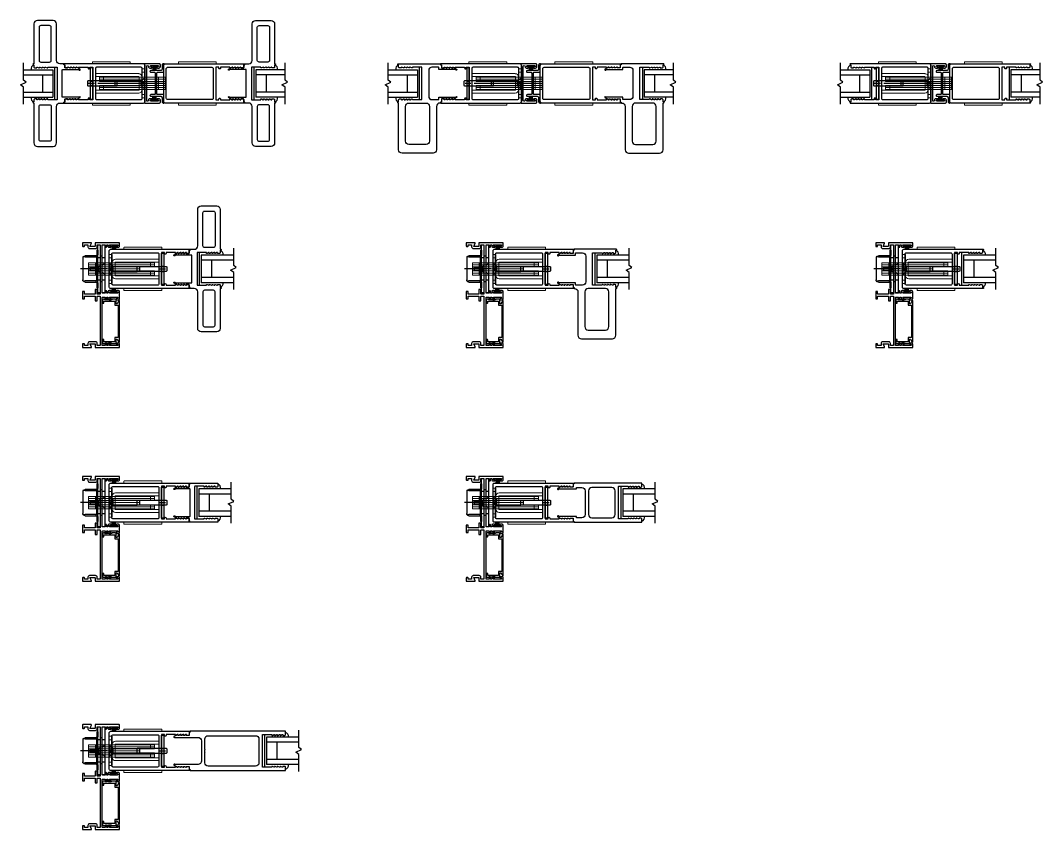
# Model space of a CAD drawing. Extents: x 1.3 to 79, y -4.8 to 30.3.
# Drawn here: x 1.25 to 38.43, y -4.82 to 24.61 of the extents above; entities that cross this region are included whole.
import ezdxf

# ---------------------------------------------------------------- set-up
doc = ezdxf.new("R2010")
doc.units = 0
doc.header["$MEASUREMENT"] = 0
doc.layers.get('0').update_dxf_attribs({"linetype": 'CONTINUOUS'})
for name, color, linetype in [('ADAPTER', 1, 'CONTINUOUS'), ('FRAME', 1, 'CONTINUOUS'), ('GLASS-VINYL', 7, 'CONTINUOUS'), ('STRIKE-PLATE', 7, 'CONTINUOUS')]:
    doc.layers.add(name, color=color, linetype=linetype)

# ---------------------------------------------------------------- blocks, each defined once
blk = doc.blocks.new('3716 WINGED HP ADAPTER')
at = {"layer": 'ADAPTER'}
blk.add_lwpolyline([(2.14, 0.713), (2.14, 2.166, 0.414214), (2.015, 2.291), (1.446, 2.291, 0.414214), (1.321, 2.166), (1.321, 0.838, -0.414214), (1.196, 0.713), (1.051, 0.713), (1.051, 0.681), (1.015, 0.681), (1.015, 0.575, -0.414214), (1.005, 0.565), (0.905, 0.565), (0.905, 0.59), (0.89, 0.59), (0.835, 0.565), (0.805, 0.565), (0.805, 0.59), (0.79, 0.59), (0.735, 0.565), (0.705, 0.565), (0.705, 0.59), (0.69, 0.59), (0.635, 0.565), (0.605, 0.565), (0.605, 0.59), (0.59, 0.59), (0.463, 0.517, 1), (0.483, 0.482), (0.517, 0.502, -0.131652), (0.522, 0.503), (1.099, 0.503, -0.414214), (1.109, 0.493), (1.109, -0.493, -0.414214), (1.099, -0.503), (0.522, -0.503, -0.131652), (0.517, -0.502), (0.483, -0.482, 1), (0.463, -0.517), (0.59, -0.59), (0.605, -0.59), (0.605, -0.565), (0.635, -0.565), (0.69, -0.59), (0.705, -0.59), (0.705, -0.565), (0.735, -0.565), (0.79, -0.59), (0.805, -0.59), (0.805, -0.565), (0.835, -0.565), (0.89, -0.59), (0.905, -0.59), (0.905, -0.565), (1.005, -0.565, -0.414214), (1.015, -0.575), (1.015, -0.681), (1.051, -0.681), (1.051, -0.713), (1.196, -0.713, -0.414214), (1.321, -0.838), (1.321, -2.166, 0.414214), (1.446, -2.291), (2.015, -2.291, 0.414214), (2.14, -2.166), (2.14, -0.713), (2.16, -0.713, 0.999996), (2.16, -0.681), (2.14, -0.681), (2.14, -0.596, 0.414214), (2.109, -0.565), (2.04, -0.565), (2.04, -0.595), (2.02, -0.595), (1.96, -0.565), (1.94, -0.565), (1.94, -0.595), (1.92, -0.595), (1.86, -0.565), (1.84, -0.565), (1.84, -0.595), (1.82, -0.595), (1.76, -0.565), (1.74, -0.565), (1.74, -0.595), (1.72, -0.595), (1.66, -0.565), (1.64, -0.565), (1.64, -0.595), (1.307, -0.595, -0.414214), (1.297, -0.585), (1.297, 0.585, -0.414214), (1.307, 0.595), (1.64, 0.595), (1.64, 0.565), (1.66, 0.565), (1.72, 0.595), (1.74, 0.595), (1.74, 0.565), (1.76, 0.565), (1.82, 0.595), (1.84, 0.595), (1.84, 0.565), (1.86, 0.565), (1.92, 0.595), (1.94, 0.595), (1.94, 0.565), (1.96, 0.565), (2.02, 0.595), (2.04, 0.595), (2.04, 0.565), (2.109, 0.565, 0.414214), (2.14, 0.596), (2.14, 0.681), (2.16, 0.681, 0.999996), (2.16, 0.713)], format="xyb", dxfattribs=at)
for points in [[(1.508, 0.838), (1.508, 2.041, -0.414214), (1.571, 2.104), (1.89, 2.104, -0.414214), (1.952, 2.041), (1.952, 0.838, -0.414214), (1.89, 0.776), (1.571, 0.776, -0.414214)], [(1.508, -0.838), (1.508, -2.041, 0.414214), (1.571, -2.104), (1.89, -2.104, 0.414214), (1.952, -2.041), (1.952, -0.838, 0.414214), (1.89, -0.776), (1.571, -0.776, 0.414214)]]:
    blk.add_lwpolyline(points, format="xyb", close=True, dxfattribs=at)
blk = doc.blocks.new('Archetype-Narrow-Latch_Meeting-Stiles')
at = {"color": 7, "linetype": 'Continuous', "lineweight": 15}
for p, q in [((-2.251, 0.778), (-2.251, 0.723)), ((-2.241, 0.788), (-2.126, 0.788)), ((-2.126, 0.788), (-1.001, 0.788)), ((-1.001, 0.788), (-0.886, 0.788)), ((-0.876, 0.778), (-0.876, 0.723)), ((0.876, 0.778), (0.876, 0.723)), ((1.001, 0.788), (0.886, 0.788)), ((2.126, 0.788), (1.001, 0.788)), ((2.241, 0.788), (2.126, 0.788)), ((2.251, 0.778), (2.251, 0.723)), ((-0.344, 0.53), (-0.449, 0.53)), ((-0.449, 0.53), (-0.449, 0.405)), ((-0.449, 0.405), (-0.344, 0.405)), ((-0.449, -0.405), (-0.449, 0.405)), ((-0.344, 0.405), (-0.344, 0.53)), ((-0.344, -0.405), (-0.344, 0.405)), ((-2.144, 0.25), (-2.144, 0.355)), ((-2.144, 0.355), (-0.567, 0.355)), ((-0.567, 0.25), (-2.144, 0.25)), ((-2.13, 0.25), (-1.73, 0.25)), ((-1.992, 0.225), (-1.992, 0.075)), ((0.408, 0.225), (-1.992, 0.225)), ((-1.992, 0.15), (0.408, 0.15)), ((-1.992, 0.075), (0.408, 0.075)), ((-1.842, 0.225), (-1.842, 0.075)), ((-0.554, -0.237), (-0.554, 0.236)), ((0.159, -0.225), (0.159, 0.225)), ((0.408, 0.225), (0.408, -0.225)), ((-2.144, -0.25), (-0.567, -0.25)), ((-2.144, -0.25), (-2.144, -0.355)), ((-0.567, -0.355), (-2.144, -0.355)), ((-2.13, -0.25), (-1.73, -0.25)), ((-1.992, -0.075), (-1.992, -0.225)), ((0.408, -0.075), (-1.992, -0.075)), ((0.408, -0.15), (-1.992, -0.15)), ((-1.992, -0.225), (0.408, -0.225)), ((-1.842, -0.075), (-1.842, -0.225)), ((-1.44, 0), (0.408, 0)), ((-2.251, -0.778), (-2.251, -0.723)), ((-0.876, -0.778), (-0.876, -0.723)), ((-0.344, -0.405), (-0.449, -0.405)), ((-0.449, -0.405), (-0.449, -0.53)), ((-0.449, -0.53), (-0.344, -0.53)), ((-0.344, -0.53), (-0.344, -0.405)), ((0.876, -0.778), (0.876, -0.723)), ((2.251, -0.778), (2.251, -0.723)), ((-2.241, -0.788), (-2.126, -0.788)), ((-2.126, -0.788), (-1.001, -0.788)), ((-1.001, -0.788), (-0.886, -0.788)), ((1.001, -0.788), (0.886, -0.788)), ((2.126, -0.788), (1.001, -0.788)), ((2.241, -0.788), (2.126, -0.788))]:
    blk.add_line(p, q, dxfattribs=at)
at = {"color": 7}
for p, q in [((-0.058, 0.624), (-0.058, 0.468)), ((-0.028, 0.624), (-0.028, 0.468)), ((0.002, 0.624), (0.002, 0.468)), ((0.032, 0.624), (0.032, 0.468)), ((0.062, 0.624), (0.062, 0.468)), ((-0.054, -0.624), (-0.054, -0.468)), ((-0.024, -0.624), (-0.024, -0.468)), ((0.006, -0.624), (0.006, -0.468)), ((0.036, -0.624), (0.036, -0.468)), ((0.066, -0.624), (0.066, -0.468))]:
    blk.add_line(p, q, dxfattribs=at)
at = {"ltscale": 0.3}
blk.add_line((-2.178, 0), (-2.388, 0), dxfattribs=at)
at = {"ltscale": 0.5}
for p, q in [((-2.238, 0.095), (-2.328, 0.095)), ((-2.313, 0.08), (-2.328, 0.095)), ((-2.313, 0.08), (-2.253, 0.08)), ((-2.253, 0.08), (-2.238, 0.095)), ((-0.436, 0.125), (-0.344, 0.205)), ((-2.328, -0.095), (-2.313, -0.08)), ((-2.238, -0.095), (-2.328, -0.095)), ((-2.253, -0.08), (-2.313, -0.08)), ((-2.238, -0.095), (-2.253, -0.08)), ((-0.344, -0.206), (-0.436, -0.125))]:
    blk.add_line(p, q, dxfattribs=at)
for p, q in [((-1.44, 0.075), (-1.44, -0.075)), ((-0.483, 0.089), (-1.352, 0.089)), ((-0.483, 0.089), (-0.361, 0.192)), ((-0.483, -0.089), (-0.483, 0.089)), ((-0.414, -0.03), (-0.414, 0.03)), ((-0.361, 0.03), (-0.414, 0.03)), ((-0.361, 0.192), (-0.361, 0.03)), ((0.344, 0), (-0.344, 0)), ((-0.089, 0), (-2.055, 0)), ((-0.483, -0.089), (-1.352, -0.089)), ((-0.483, -0.089), (-0.361, -0.193)), ((-0.361, -0.03), (-0.414, -0.03)), ((-0.361, -0.193), (-0.361, -0.03))]:
    blk.add_line(p, q)
at = {"color": 5}
for points in [[(-2.953, -0.565), (-2.973, -0.565), (-3.033, -0.595), (-3.053, -0.595), (-3.053, -0.565), (-3.073, -0.565), (-3.133, -0.595), (-3.153, -0.595), (-3.153, -0.565), (-3.222, -0.565, 0.414214), (-3.253, -0.596), (-3.253, -0.681), (-3.273, -0.681, 0.999996), (-3.273, -0.713), (-3.253, -0.713), (-0.39, -0.713, 0.414214), (-0.344, -0.667), (-0.344, 0.667, 0.414214), (-0.39, 0.713), (-3.253, 0.713), (-3.273, 0.713, 0.999996), (-3.273, 0.681), (-3.253, 0.681), (-3.253, 0.596, 0.414214), (-3.222, 0.565), (-3.153, 0.565), (-3.153, 0.595), (-3.133, 0.595), (-3.073, 0.565), (-3.053, 0.565), (-3.053, 0.595), (-3.033, 0.595), (-2.973, 0.565), (-2.953, 0.565), (-2.953, 0.595), (-2.933, 0.595), (-2.873, 0.565), (-2.853, 0.565), (-2.853, 0.595), (-2.833, 0.595), (-2.773, 0.565), (-2.753, 0.565), (-2.753, 0.595), (-2.41, 0.595), (-2.41, 0.563, 1.000005), (-2.348, 0.563), (-2.348, 0.595), (-2.238, 0.595), (-2.238, -0.595), (-2.348, -0.595), (-2.348, -0.563, 0.999996), (-2.41, -0.563), (-2.41, -0.595), (-2.753, -0.595), (-2.753, -0.565), (-2.773, -0.565), (-2.833, -0.595), (-2.853, -0.595), (-2.853, -0.565), (-2.873, -0.565), (-2.933, -0.595), (-2.953, -0.595)], [(-0.484, -0.588, 0.414214), (-0.438, -0.542), (-0.438, 0.542, 0.414214), (-0.484, 0.588), (-2.098, 0.588, 0.414214), (-2.144, 0.542), (-2.144, -0.542, 0.414214), (-2.098, -0.588)], [(-0.125, -0.468), (0.236, -0.468, -0.414214), (0.282, -0.514), (0.282, -0.667, 0.414214), (0.328, -0.713), (0.349, -0.713, 0.650938), (0.36, -0.688, -0.186452), (0.344, -0.646), (0.344, -0.437, 0.414214), (0.313, -0.406), (0.125, -0.406, -0.414214), (0.094, -0.375), (0.094, 0.375, -0.414214), (0.125, 0.406), (0.313, 0.406, 0.414214), (0.344, 0.437), (0.344, 0.646, -0.186452), (0.36, 0.688, 0.650938), (0.349, 0.713), (0.328, 0.713, 0.414214), (0.282, 0.667), (0.282, 0.514, -0.414214), (0.236, 0.468), (-0.125, 0.468, 1.000007), (-0.125, 0.406), (0.001, 0.406, -0.414214), (0.032, 0.375), (0.032, -0.375, -0.414214), (0.001, -0.406), (-0.125, -0.406, 1.000007)], [(2.953, -0.565), (2.973, -0.565), (3.033, -0.595), (3.053, -0.595), (3.053, -0.565), (3.073, -0.565), (3.133, -0.595), (3.153, -0.595), (3.153, -0.565), (3.222, -0.565, -0.414214), (3.253, -0.596), (3.253, -0.681), (3.273, -0.681, -0.999996), (3.273, -0.713), (3.253, -0.713), (0.39, -0.713, -0.414214), (0.344, -0.667), (0.344, 0.667, -0.414214), (0.39, 0.713), (3.253, 0.713), (3.273, 0.713, -0.999996), (3.273, 0.681), (3.253, 0.681), (3.253, 0.596, -0.414214), (3.222, 0.565), (3.153, 0.565), (3.153, 0.595), (3.133, 0.595), (3.073, 0.565), (3.053, 0.565), (3.053, 0.595), (3.033, 0.595), (2.973, 0.565), (2.953, 0.565), (2.953, 0.595), (2.933, 0.595), (2.873, 0.565), (2.853, 0.565), (2.853, 0.595), (2.833, 0.595), (2.773, 0.565), (2.753, 0.565), (2.753, 0.595), (2.41, 0.595), (2.41, 0.563, -1.000005), (2.348, 0.563), (2.348, 0.595), (2.238, 0.595), (2.238, -0.595), (2.348, -0.595), (2.348, -0.563, -0.999996), (2.41, -0.563), (2.41, -0.595), (2.753, -0.595), (2.753, -0.565), (2.773, -0.565), (2.833, -0.595), (2.853, -0.595), (2.853, -0.565), (2.873, -0.565), (2.933, -0.595), (2.953, -0.595)], [(0.484, -0.588, -0.414214), (0.438, -0.542), (0.438, 0.542, -0.414214), (0.484, 0.588), (2.098, 0.588, -0.414214), (2.144, 0.542), (2.144, -0.542, -0.414214), (2.098, -0.588)]]:
    blk.add_lwpolyline(points, format="xyb", close=True, dxfattribs=at)
for points in [[(-2.238, 0.568), (-2.328, 0.568), (-2.328, -0.568), (-2.238, -0.568)], [(-2.415, -0.093), (-1.352, -0.093), (-1.352, 0.093), (-2.415, 0.093), (-2.432, 0.075), (-2.432, -0.075)]]:
    blk.add_lwpolyline(points, close=True)
blk.add_lwpolyline([(-0.125, 0.651), (0.135, 0.651, -1), (0.135, 0.601), (0.115, 0.601, 1.000009), (0.115, 0.561), (0.174, 0.561, 0.414214), (0.22, 0.607), (0.22, 0.682, 0.414214), (0.189, 0.713), (-0.349, 0.713, 0.650938), (-0.36, 0.688, -0.186452), (-0.344, 0.646), (-0.344, 0), (-0.344, -0.646, -0.186452), (-0.36, -0.688, 0.650938), (-0.349, -0.713), (0.189, -0.713, 0.414214), (0.22, -0.682), (0.22, -0.607, 0.414214), (0.174, -0.561), (0.115, -0.561, 1.000009), (0.115, -0.601), (0.135, -0.601, -1), (0.135, -0.651), (-0.125, -0.651, -1), (-0.125, -0.601), (-0.105, -0.601, 1.000009), (-0.105, -0.561), (-0.164, -0.561, 0.414214), (-0.21, -0.607), (-0.21, -0.618, -1), (-0.276, -0.618), (-0.276, 0.618, -1), (-0.21, 0.618), (-0.21, 0.607, 0.414214), (-0.164, 0.561), (-0.105, 0.561, 1.000009), (-0.105, 0.601), (-0.125, 0.601, -1), (-0.125, 0.651)], format="xyb", dxfattribs=at)
at = {"color": 7, "linetype": 'Continuous', "lineweight": 15}
for centre, radius, start, end in [((-2.241, 0.778), 0.01, 90, 180), ((-0.886, 0.778), 0.01, 0, 90), ((0.886, 0.778), 0.01, 90, 180), ((2.241, 0.778), 0.01, 0, 90), ((-2.241, 0.723), 0.01, 180, 270), ((-0.886, 0.723), 0.01, 270, 0), ((0.886, 0.723), 0.01, 180, 270), ((2.241, 0.723), 0.01, 270, 0), ((-0.567, 0.236), 0.118, 360, 90), ((-0.567, 0.236), 0.0135, 360, 90), ((-0.567, -0.237), 0.119, 270, 360), ((-0.567, -0.237), 0.0135, 270, 360), ((-2.241, -0.723), 0.01, 90, 180), ((-0.886, -0.723), 0.01, 360, 90), ((0.886, -0.723), 0.01, 90, 180), ((2.241, -0.723), 0.01, 0, 90), ((-2.241, -0.778), 0.01, 180, 270), ((-0.886, -0.778), 0.01, 270, 360), ((0.886, -0.778), 0.01, 180, 270), ((2.241, -0.778), 0.01, 270, 0)]:
    blk.add_arc(centre, radius, start, end, dxfattribs=at)
blk = doc.blocks.new('3715 WLA')
at = {"layer": 'FRAME'}
for points in [[(2.408, 0.681, 0.414214), (2.398, 0.671), (2.398, 0.596, -0.414214), (2.367, 0.565), (2.308, 0.565, -0.414214), (2.298, 0.575), (2.298, 0.595), (2.278, 0.595), (2.218, 0.565), (2.198, 0.565), (2.198, 0.595), (2.178, 0.595), (2.118, 0.565), (2.098, 0.565), (2.098, 0.595), (2.078, 0.595), (2.018, 0.565), (1.998, 0.565), (1.998, 0.595), (1.978, 0.595), (1.918, 0.565), (1.908, 0.565, -0.414214), (1.898, 0.575), (1.898, 0.578, 0.414214), (1.888, 0.588), (1.555, 0.588), (1.555, -0.588), (1.888, -0.588, 0.414214), (1.898, -0.578), (1.898, -0.575, -0.414214), (1.908, -0.565), (1.918, -0.565), (1.978, -0.595), (1.998, -0.595), (1.998, -0.565), (2.018, -0.565), (2.078, -0.595), (2.098, -0.595), (2.098, -0.565), (2.118, -0.565), (2.178, -0.595), (2.198, -0.595), (2.198, -0.565), (2.218, -0.565), (2.278, -0.595), (2.298, -0.595), (2.298, -0.575, -0.414214), (2.308, -0.565), (2.367, -0.565, -0.414214), (2.398, -0.596), (2.398, -0.671, 0.414214), (2.408, -0.681), (2.418, -0.681, -0.414214), (2.434, -0.697), (2.434, -0.697, -0.414214), (2.418, -0.713), (0.879, -0.713), (0.879, -0.681), (0.843, -0.681), (0.843, -0.565), (0.733, -0.565), (0.733, -0.59), (0.718, -0.59), (0.663, -0.565), (0.633, -0.565), (0.633, -0.59), (0.618, -0.59), (0.563, -0.565), (0.533, -0.565), (0.533, -0.59), (0.518, -0.59), (0.463, -0.565), (0.433, -0.565), (0.433, -0.59), (0.418, -0.59), (0.291, -0.517, -1), (0.311, -0.482), (0.345, -0.502, 0.131652), (0.35, -0.503), (0.927, -0.503, -0.414214), (0.937, -0.513), (0.937, -0.578, 0.414214), (0.947, -0.588), (1.185, -0.588, 0.414214), (1.305, -0.468), (1.305, 0.468, 0.414214), (1.185, 0.588), (0.947, 0.588, 0.414214), (0.937, 0.578), (0.937, 0.513, -0.414214), (0.927, 0.503), (0.35, 0.503, 0.131652), (0.345, 0.502), (0.311, 0.482, -1), (0.291, 0.517), (0.418, 0.59), (0.433, 0.59), (0.433, 0.565), (0.463, 0.565), (0.518, 0.59), (0.533, 0.59), (0.533, 0.565), (0.563, 0.565), (0.618, 0.59), (0.633, 0.59), (0.633, 0.565), (0.663, 0.565), (0.718, 0.59), (0.733, 0.59), (0.733, 0.565), (0.843, 0.565), (0.843, 0.671, -0.414214), (0.853, 0.681), (0.879, 0.681), (0.879, 0.703, -0.414214), (0.889, 0.713), (0.898, 0.713, 0.414214), (1.023, 0.838), (1.023, 2.412, -0.414214), (1.148, 2.537), (2.273, 2.537, -0.414214), (2.398, 2.412), (2.398, 0.723, 0.414214), (2.408, 0.713), (2.418, 0.713, -0.414214), (2.434, 0.697), (2.434, 0.697, -0.414214), (2.418, 0.681)], [(2.148, 0.838, -0.414214), (2.023, 0.713), (1.398, 0.713, -0.414214), (1.273, 0.838), (1.273, 2.099, -0.414214), (1.398, 2.224), (2.023, 2.224, -0.414214), (2.148, 2.099)]]:
    blk.add_lwpolyline(points, format="xyb", close=True, dxfattribs=at)
blk = doc.blocks.new('Archetype-Narrow-Latch_Lead-Stile')
at = {"color": 7, "linetype": 'Continuous', "lineweight": 15}
for p, q in [((-2.162, 0.778), (-2.162, 0.723)), ((-2.152, 0.788), (-2.037, 0.788)), ((-2.037, 0.788), (-0.912, 0.788)), ((-0.912, 0.788), (-0.797, 0.788)), ((-0.787, 0.778), (-0.787, 0.723)), ((-0.254, 0.53), (-0.36, 0.53)), ((-0.36, 0.53), (-0.36, 0.405)), ((-0.36, 0.405), (-0.254, 0.405)), ((-0.36, -0.405), (-0.36, 0.405)), ((-0.254, 0.405), (-0.254, 0.53)), ((-0.254, -0.405), (-0.254, 0.405)), ((-2.055, 0.25), (-2.055, 0.355)), ((-2.055, 0.355), (-0.478, 0.355)), ((-0.478, 0.25), (-2.055, 0.25)), ((-2.04, 0.25), (-1.641, 0.25)), ((0.497, 0.225), (-1.903, 0.225)), ((-1.903, 0.225), (-1.903, 0.075)), ((-1.903, 0.15), (0.497, 0.15)), ((-1.903, 0.075), (0.497, 0.075)), ((-1.753, 0.225), (-1.753, 0.075)), ((-0.465, -0.237), (-0.465, 0.236)), ((0.248, -0.225), (0.248, 0.225)), ((0.497, 0.225), (0.497, -0.225)), ((-2.055, -0.25), (-0.478, -0.25)), ((-2.055, -0.25), (-2.055, -0.355)), ((-0.478, -0.355), (-2.055, -0.355)), ((-2.04, -0.25), (-1.641, -0.25)), ((0.497, -0.075), (-1.903, -0.075)), ((-1.903, -0.075), (-1.903, -0.225)), ((0.497, -0.15), (-1.903, -0.15)), ((-1.903, -0.225), (0.497, -0.225)), ((-1.753, -0.075), (-1.753, -0.225)), ((-1.35, 0), (0.497, 0)), ((-2.162, -0.778), (-2.162, -0.723)), ((-0.787, -0.778), (-0.787, -0.723)), ((-0.254, -0.405), (-0.36, -0.405)), ((-0.36, -0.405), (-0.36, -0.53)), ((-0.36, -0.53), (-0.254, -0.53)), ((-0.254, -0.53), (-0.254, -0.405)), ((-2.152, -0.788), (-2.037, -0.788)), ((-2.037, -0.788), (-0.912, -0.788)), ((-0.912, -0.788), (-0.797, -0.788))]:
    blk.add_line(p, q, dxfattribs=at)
at = {"ltscale": 0.3}
blk.add_line((-2.088, 0), (-2.298, 0), dxfattribs=at)
at = {"ltscale": 0.5}
for p, q in [((-2.149, 0.095), (-2.238, 0.095)), ((-2.223, 0.08), (-2.238, 0.095)), ((-2.223, 0.08), (-2.163, 0.08)), ((-2.163, 0.08), (-2.149, 0.095)), ((-0.347, 0.125), (-0.254, 0.205)), ((-2.238, -0.095), (-2.223, -0.08)), ((-2.149, -0.095), (-2.238, -0.095)), ((-2.163, -0.08), (-2.223, -0.08)), ((-2.149, -0.095), (-2.163, -0.08)), ((-0.254, -0.206), (-0.347, -0.125))]:
    blk.add_line(p, q, dxfattribs=at)
for p, q in [((-1.35, 0.075), (-1.35, -0.075)), ((-0.394, 0.089), (-1.263, 0.089)), ((-0.394, 0.089), (-0.272, 0.192)), ((-0.394, -0.089), (-0.394, 0.089)), ((-0.325, -0.03), (-0.325, 0.03)), ((-0.272, 0.03), (-0.325, 0.03)), ((-0.272, 0.192), (-0.272, 0.03)), ((-0.394, -0.089), (-1.263, -0.089)), ((-0.394, -0.089), (-0.272, -0.193)), ((-0.272, -0.03), (-0.325, -0.03)), ((-0.272, -0.193), (-0.272, -0.03))]:
    blk.add_line(p, q)
at = {"color": 5}
for points in [[(-2.863, -0.565), (-2.883, -0.565), (-2.943, -0.595), (-2.963, -0.595), (-2.963, -0.565), (-2.983, -0.565), (-3.043, -0.595), (-3.063, -0.595), (-3.063, -0.565), (-3.132, -0.565, 0.414214), (-3.163, -0.596), (-3.163, -0.681), (-3.183, -0.681, 0.999996), (-3.183, -0.713), (-3.163, -0.713), (-0.3, -0.713, 0.414214), (-0.254, -0.667), (-0.254, 0.667, 0.414214), (-0.3, 0.713), (-3.163, 0.713), (-3.183, 0.713, 0.999996), (-3.183, 0.681), (-3.163, 0.681), (-3.163, 0.596, 0.414214), (-3.132, 0.565), (-3.063, 0.565), (-3.063, 0.595), (-3.043, 0.595), (-2.983, 0.565), (-2.963, 0.565), (-2.963, 0.595), (-2.943, 0.595), (-2.883, 0.565), (-2.863, 0.565), (-2.863, 0.595), (-2.843, 0.595), (-2.783, 0.565), (-2.763, 0.565), (-2.763, 0.595), (-2.743, 0.595), (-2.683, 0.565), (-2.663, 0.565), (-2.663, 0.595), (-2.32, 0.595), (-2.32, 0.563, 1.000005), (-2.259, 0.563), (-2.259, 0.595), (-2.149, 0.595), (-2.149, -0.595), (-2.259, -0.595), (-2.259, -0.563, 0.999996), (-2.32, -0.563), (-2.32, -0.595), (-2.663, -0.595), (-2.663, -0.565), (-2.683, -0.565), (-2.743, -0.595), (-2.763, -0.595), (-2.763, -0.565), (-2.783, -0.565), (-2.843, -0.595), (-2.863, -0.595)], [(-0.394, -0.588, 0.414214), (-0.348, -0.542), (-0.348, 0.542, 0.414214), (-0.394, 0.588), (-2.008, 0.588, 0.414214), (-2.055, 0.542), (-2.055, -0.542, 0.414214), (-2.008, -0.588)]]:
    blk.add_lwpolyline(points, format="xyb", close=True, dxfattribs=at)
for points in [[(-2.149, 0.568), (-2.238, 0.568), (-2.238, -0.568), (-2.149, -0.568)], [(-2.325, -0.093), (-1.263, -0.093), (-1.263, 0.093), (-2.325, 0.093), (-2.343, 0.075), (-2.343, -0.075)]]:
    blk.add_lwpolyline(points, close=True)
at = {"color": 7, "linetype": 'Continuous', "lineweight": 15}
for centre, radius, start, end in [((-2.152, 0.778), 0.01, 90, 180), ((-0.797, 0.778), 0.01, 0, 90), ((-2.152, 0.723), 0.01, 180, 270), ((-0.797, 0.723), 0.01, 270, 0), ((-0.478, 0.236), 0.118, 360, 90), ((-0.478, 0.236), 0.0135, 360, 90), ((-0.478, -0.237), 0.119, 270, 360), ((-0.478, -0.237), 0.0135, 270, 360), ((-2.152, -0.723), 0.01, 90, 180), ((-0.797, -0.723), 0.01, 360, 90), ((-2.152, -0.778), 0.01, 180, 270), ((-0.797, -0.778), 0.01, 270, 360)]:
    blk.add_arc(centre, radius, start, end, dxfattribs=at)
blk = doc.blocks.new('2.5IN-SE')
blk.add_lwpolyline([(3.343, 0.703, 0.414214), (3.333, 0.713), (0.879, 0.713), (0.879, 0.681), (0.843, 0.681), (0.843, 0.575, -0.414214), (0.833, 0.565), (0.733, 0.565), (0.733, 0.59), (0.718, 0.59), (0.663, 0.565), (0.633, 0.565), (0.633, 0.59), (0.618, 0.59), (0.563, 0.565), (0.533, 0.565), (0.533, 0.59), (0.518, 0.59), (0.463, 0.565), (0.433, 0.565), (0.433, 0.59), (0.418, 0.59), (0.291, 0.517, 1), (0.311, 0.482), (0.345, 0.502, -0.131652), (0.35, 0.503), (0.958, 0.503, 0.414214), (0.968, 0.513), (0.968, 0.542, -0.414214), (0.978, 0.552), (1.161, 0.552, -0.414214), (1.281, 0.432), (1.281, -0.432, -0.414214), (1.161, -0.552), (0.978, -0.552, -0.414214), (0.968, -0.542), (0.968, -0.513, 0.414214), (0.958, -0.503), (0.35, -0.503, -0.131652), (0.345, -0.502), (0.311, -0.482, 1), (0.291, -0.517), (0.418, -0.59), (0.433, -0.59), (0.433, -0.565), (0.463, -0.565), (0.518, -0.59), (0.533, -0.59), (0.533, -0.565), (0.563, -0.565), (0.618, -0.59), (0.633, -0.59), (0.633, -0.565), (0.663, -0.565), (0.718, -0.59), (0.733, -0.59), (0.733, -0.565), (0.833, -0.565, -0.414214), (0.843, -0.575), (0.843, -0.681), (0.879, -0.681), (0.879, -0.713), (3.333, -0.713, 0.414214), (3.343, -0.703), (3.343, -0.596, 0.414214), (3.312, -0.565), (3.243, -0.565), (3.243, -0.595), (3.223, -0.595), (3.163, -0.565), (3.143, -0.565), (3.143, -0.595), (3.123, -0.595), (3.063, -0.565), (3.043, -0.565), (3.043, -0.595), (3.023, -0.595), (2.963, -0.565), (2.943, -0.565), (2.943, -0.595), (2.923, -0.595), (2.863, -0.565), (2.843, -0.565), (2.843, -0.595), (2.51, -0.595, -0.414214), (2.5, -0.585), (2.5, 0.585, -0.414214), (2.51, 0.595), (2.843, 0.595), (2.843, 0.565), (2.863, 0.565), (2.923, 0.595), (2.943, 0.595), (2.943, 0.565), (2.963, 0.565), (3.023, 0.595), (3.043, 0.595), (3.043, 0.565), (3.063, 0.565), (3.123, 0.595), (3.143, 0.595), (3.143, 0.565), (3.163, 0.565), (3.223, 0.595), (3.243, 0.595), (3.243, 0.565), (3.312, 0.565, 0.414214), (3.343, 0.596), (3.343, 0.702)], format="xyb")
blk.add_lwpolyline([(2.255, -0.552, 0.414214), (2.375, -0.432), (2.375, 0.432, 0.414214), (2.255, 0.552), (1.526, 0.552, 0.414214), (1.406, 0.432), (1.406, -0.432, 0.414214), (1.526, -0.552)], format="xyb", close=True)
blk = doc.blocks.new('1IN-SE')
blk.add_lwpolyline([(0.35, 0.503, 0.131652), (0.345, 0.502), (0.311, 0.482, -1), (0.291, 0.517), (0.418, 0.59), (0.433, 0.59), (0.433, 0.565), (0.463, 0.565), (0.518, 0.59), (0.533, 0.59), (0.533, 0.565), (0.563, 0.565), (0.618, 0.59), (0.633, 0.59), (0.633, 0.565), (0.663, 0.565), (0.718, 0.59), (0.733, 0.59), (0.733, 0.565), (0.833, 0.565, 0.414214), (0.843, 0.575), (0.843, 0.681), (0.879, 0.681), (0.879, 0.713), (1.869, 0.713, -0.414214), (1.879, 0.703), (1.879, 0.596, -0.414214), (1.848, 0.565), (1.779, 0.565), (1.779, 0.595), (1.759, 0.595), (1.699, 0.565), (1.679, 0.565), (1.679, 0.595), (1.659, 0.595), (1.599, 0.565), (1.579, 0.565), (1.579, 0.595), (1.559, 0.595), (1.499, 0.565), (1.479, 0.565), (1.479, 0.595), (1.459, 0.595), (1.399, 0.565), (1.379, 0.565), (1.379, 0.595), (1.046, 0.595, 0.414214), (1.036, 0.585), (1.036, -0.585, 0.414214), (1.046, -0.595), (1.379, -0.595), (1.379, -0.565), (1.399, -0.565), (1.459, -0.595), (1.479, -0.595), (1.479, -0.565), (1.499, -0.565), (1.559, -0.595), (1.579, -0.595), (1.579, -0.565), (1.599, -0.565), (1.659, -0.595), (1.679, -0.595), (1.679, -0.565), (1.699, -0.565), (1.759, -0.595), (1.779, -0.595), (1.779, -0.565), (1.848, -0.565, -0.414214), (1.879, -0.596), (1.879, -0.703, -0.414214), (1.869, -0.713), (0.879, -0.713), (0.879, -0.681), (0.843, -0.681), (0.843, -0.575, 0.414214), (0.833, -0.565), (0.733, -0.565), (0.733, -0.59), (0.718, -0.59), (0.663, -0.565), (0.633, -0.565), (0.633, -0.59), (0.618, -0.59), (0.563, -0.565), (0.533, -0.565), (0.533, -0.59), (0.518, -0.59), (0.463, -0.565), (0.433, -0.565), (0.433, -0.59), (0.418, -0.59), (0.291, -0.517, -1), (0.311, -0.482), (0.345, -0.502, 0.131652), (0.35, -0.503), (0.849, -0.503, 0.414214), (0.879, -0.473), (0.879, 0.473, 0.414214), (0.849, 0.503)], format="xyb", close=True)
blk = doc.blocks.new('3.5IN-SE')
for points in [[(4.223, 0.595), (4.243, 0.595), (4.243, 0.565), (4.313, 0.565, 0.414214), (4.343, 0.595), (4.343, 0.713), (0.877, 0.713), (0.877, 0.681), (0.843, 0.681), (0.843, 0.565), (0.733, 0.565), (0.733, 0.59), (0.718, 0.59), (0.648, 0.565), (0.633, 0.565), (0.633, 0.59), (0.618, 0.59), (0.548, 0.565), (0.533, 0.565), (0.533, 0.59), (0.518, 0.59), (0.448, 0.565), (0.433, 0.565), (0.433, 0.59), (0.418, 0.59), (0.291, 0.517, 1.328351), (0.319, 0.49), (1.161, 0.49, -0.414214), (1.281, 0.37), (1.281, -0.37, -0.414214), (1.161, -0.49), (0.319, -0.49, 1.328351), (0.291, -0.517), (0.418, -0.59), (0.433, -0.59), (0.433, -0.565), (0.448, -0.565), (0.518, -0.59), (0.533, -0.59), (0.533, -0.565), (0.548, -0.565), (0.618, -0.59), (0.633, -0.59), (0.633, -0.565), (0.648, -0.565), (0.718, -0.59), (0.733, -0.59), (0.733, -0.565), (0.843, -0.565), (0.843, -0.681), (0.877, -0.681), (0.877, -0.713), (4.343, -0.713), (4.343, -0.595, 0.414214), (4.313, -0.565), (4.243, -0.565), (4.243, -0.595), (4.223, -0.595), (4.163, -0.565), (4.143, -0.565), (4.143, -0.595), (4.123, -0.595), (4.063, -0.565), (4.043, -0.565), (4.043, -0.595), (4.023, -0.595), (3.963, -0.565), (3.943, -0.565), (3.943, -0.595), (3.923, -0.595), (3.863, -0.565), (3.843, -0.565), (3.843, -0.595), (3.5, -0.595), (3.5, 0.595), (3.843, 0.595), (3.843, 0.565), (3.863, 0.565), (3.923, 0.595), (3.943, 0.595), (3.943, 0.565), (3.963, 0.565), (4.023, 0.595), (4.043, 0.595), (4.043, 0.565), (4.063, 0.565), (4.123, 0.595), (4.143, 0.595), (4.143, 0.565), (4.163, 0.565)], [(1.526, -0.552, -0.414214), (1.406, -0.432), (1.406, -0.06, 1), (1.406, -0.04), (1.406, 0.04, 1), (1.406, 0.06), (1.406, 0.432, -0.414214), (1.526, 0.552), (3.255, 0.552, -0.414214), (3.375, 0.432), (3.375, -0.432, -0.414214), (3.255, -0.552)]]:
    blk.add_lwpolyline(points, format="xyb", close=True)
blk = doc.blocks.new('3712-2 TRACK JAMB')
blk.add_lwpolyline([(-0.1825, -1.823), (-0.1825, -0.085, -0.4142136), (-0.1725, -0.075), (-0.0825, -0.075, -0.4142136), (-0.0725, -0.085), (-0.0725, -0.1405, 0.4142136), (-0.048, -0.165), (-0.0475, -0.165, 0.4142136), (-0.0225, -0.14), (-0.0225, -0.085, -0.4142136), (-0.0125, -0.075), (0.0125, -0.075, -0.4142136), (0.0225, -0.085), (0.0225, -0.125, 0.4142136), (0.0625, -0.165), (0.123, -0.165, 0.4142136), (0.1425, -0.1455), (0.1425, -0.145, 0.4142136), (0.1225, -0.125), (0.102, -0.125, -0.4142136), (0.0775, -0.1005), (0.0775, -0.0995, -0.4142136), (0.102, -0.075), (0.363, -0.075, -0.4142136), (0.3875, -0.0995), (0.3875, -0.1005, -0.4142136), (0.363, -0.125), (0.3425, -0.125, 0.4142136), (0.3225, -0.145, 0.4142136), (0.3425, -0.165), (0.4025, -0.165, 0.4142136), (0.4425, -0.125), (0.4425, -0.01, 0.4142136), (0.4325, 0), (-0.4325, 0, 0.4142136), (-0.4425, -0.01), (-0.4425, -0.125, -0.4142136), (-0.4525, -0.135), (-0.6305, -0.135), (-0.579, -0.0227, 0.5466243), (-0.5935, 0), (-0.8905, 0, 0.4142136), (-0.9005, -0.01), (-0.9005, -0.125, 0.4142136), (-0.8905, -0.135), (-0.8425, -0.135, 0.4142136), (-0.8325, -0.125), (-0.8325, -0.085, -0.4142136), (-0.8225, -0.075), (-0.7155, -0.075, -0.4142136), (-0.7055, -0.085), (-0.7055, -0.15, 0.4142136), (-0.6455, -0.21), (-0.4275, -0.21, 0.4142136), (-0.3675, -0.15), (-0.3675, -0.085, -0.4142136), (-0.3575, -0.075), (-0.2675, -0.075, -0.4142136), (-0.2575, -0.085), (-0.2575, -1.8605, -0.4142136), (-0.2675, -1.8705), (-0.3575, -1.8705, -0.4142136), (-0.3675, -1.8605), (-0.3675, -1.708, 0.4142136), (-0.3775, -1.698), (-0.4325, -1.698, 0.4142136), (-0.4425, -1.708), (-0.4425, -1.8605, -0.4142136), (-0.4525, -1.8705), (-0.7678, -1.8705), (-0.8225, -1.8705, -0.4142136), (-0.8325, -1.8605), (-0.8325, -1.783, 0.4142136), (-0.8425, -1.773), (-0.8905, -1.773, 0.4142136), (-0.9005, -1.783), (-0.9005, -2.033, 0.4142136), (-0.8905, -2.043), (-0.8425, -2.043, 0.4142136), (-0.8325, -2.033), (-0.8325, -1.9555, -0.4142136), (-0.8225, -1.9455), (-0.7809, -1.9455), (-0.4525, -1.9455, -0.4142136), (-0.4425, -1.9555), (-0.4425, -2.108, 0.4142136), (-0.4325, -2.118), (-0.3775, -2.118, 0.4142136), (-0.3675, -2.108), (-0.3675, -1.9555, -0.4142136), (-0.3575, -1.9455), (-0.2675, -1.9455, -0.4142136), (-0.2575, -1.9555), (-0.2575, -3.731, -0.4142136), (-0.2675, -3.741), (-0.3575, -3.741, -0.4142136), (-0.3675, -3.731), (-0.3675, -3.666, 0.4142136), (-0.4275, -3.606), (-0.6455, -3.606, 0.4142136), (-0.7055, -3.666), (-0.7055, -3.731, -0.4142136), (-0.7155, -3.741), (-0.8225, -3.741, -0.4142136), (-0.8325, -3.731), (-0.8325, -3.691, 0.4142136), (-0.8425, -3.681), (-0.8905, -3.681, 0.4142136), (-0.9005, -3.691), (-0.9005, -3.806, 0.4142136), (-0.8905, -3.816), (-0.5935, -3.816, 0.5466243), (-0.579, -3.7933), (-0.6305, -3.681), (-0.4525, -3.681, -0.4142136), (-0.4425, -3.691), (-0.4425, -3.806, 0.4142136), (-0.4325, -3.816), (0.4325, -3.816, 0.4142136), (0.4425, -3.806), (0.4425, -3.691, 0.4142136), (0.4025, -3.651), (0.3425, -3.651, 0.4142136), (0.3225, -3.671, 0.4142136), (0.3425, -3.691), (0.363, -3.691, -0.4142136), (0.3875, -3.7155), (0.3875, -3.7165, -0.4142136), (0.363, -3.741), (0.102, -3.741, -0.4142136), (0.0775, -3.7165), (0.0775, -3.7155, -0.4142136), (0.102, -3.691), (0.1225, -3.691, 0.4142136), (0.1425, -3.671), (0.1425, -3.6705, 0.4142136), (0.123, -3.651), (0.0625, -3.651, 0.4142136), (0.0225, -3.691), (0.0225, -3.731, -0.4142136), (0.0125, -3.741), (-0.0125, -3.741, -0.4142136), (-0.0225, -3.731), (-0.0225, -3.676, 0.4142136), (-0.0475, -3.651), (-0.048, -3.651, 0.4142136), (-0.0725, -3.6755), (-0.0725, -3.731, -0.4142136), (-0.0825, -3.741), (-0.1725, -3.741, -0.4142136), (-0.1825, -3.731), (-0.1825, -1.993, -0.4142136), (-0.1725, -1.983), (-0.0825, -1.983, -0.4142136), (-0.0725, -1.993), (-0.0725, -2.0485, 0.4142136), (-0.048, -2.073), (-0.0475, -2.073, 0.4142136), (-0.0225, -2.048), (-0.0225, -1.983), (0.0225, -1.983), (0.0225, -2.033, 0.4142136), (0.0625, -2.073), (0.123, -2.073, 0.4142136), (0.1425, -2.0535), (0.1425, -2.053, 0.4142136), (0.1225, -2.033), (0.102, -2.033, -0.4142136), (0.0775, -2.0085), (0.0775, -2.0075, -0.4142136), (0.102, -1.983), (0.363, -1.983, -0.4142136), (0.3875, -2.0075), (0.3875, -2.0085, -0.4142136), (0.363, -2.033), (0.3425, -2.033, 0.4142136), (0.3225, -2.053, 0.4142136), (0.3425, -2.073), (0.4025, -2.073, 0.4142136), (0.4425, -2.033), (0.4425, -1.783, 0.4142136), (0.4025, -1.743), (0.3425, -1.743, 0.4142136), (0.3225, -1.763, 0.4142136), (0.3425, -1.783), (0.363, -1.783, -0.4142136), (0.3875, -1.8075), (0.3875, -1.8085, -0.4142136), (0.363, -1.833), (0.102, -1.833, -0.4142136), (0.0775, -1.8085), (0.0775, -1.8075, -0.4142136), (0.102, -1.783), (0.1225, -1.783, 0.4142136), (0.1425, -1.763), (0.1425, -1.7625, 0.4142136), (0.123, -1.743), (0.0625, -1.743, 0.4142136), (0.0225, -1.783), (0.0225, -1.833), (-0.0225, -1.833), (-0.0225, -1.768, 0.4142136), (-0.0475, -1.743), (-0.048, -1.743, 0.4142136), (-0.0725, -1.7675), (-0.0725, -1.823, -0.4142136), (-0.0825, -1.833), (-0.1725, -1.833, -0.4142136)], format="xyb", close=True)
blk = doc.blocks.new('3710 Jamb Filler')
blk.add_lwpolyline([(-0.12, 0.774, 0.414214), (-0.15, 0.804), (-0.27, 0.804, 0.414214), (-0.28, 0.794), (-0.28, 0.789), (-0.53, 0.789), (-0.53, 0.794, 0.414214), (-0.54, 0.804), (-0.585, 0.804, 0.414214), (-0.615, 0.774), (-0.615, 0.674, 0.414214), (-0.605, 0.664), (-0.575, 0.664, 0.414214), (-0.565, 0.674), (-0.565, 0.739), (-0.17, 0.739), (-0.17, 0.601, 0.414214), (-0.16, 0.591), (-0.05, 0.591), (-0.05, -0.591), (-0.16, -0.591, 0.414214), (-0.17, -0.601), (-0.17, -0.739), (-0.565, -0.739), (-0.565, -0.674, 0.414214), (-0.575, -0.664), (-0.605, -0.664, 0.414214), (-0.615, -0.674), (-0.615, -0.774, 0.414214), (-0.585, -0.804), (-0.54, -0.804, 0.414214), (-0.53, -0.794), (-0.53, -0.789), (-0.28, -0.789), (-0.28, -0.794, 0.414214), (-0.27, -0.804), (-0.15, -0.804, 0.414214), (-0.12, -0.774), (-0.12, -0.641), (-0.084, -0.641), (-0.019, -0.754, 0.767327), (0, -0.749), (0, 0.749, 0.767327), (-0.019, 0.754), (-0.084, 0.641), (-0.12, 0.641)], format="xyb", close=True)
blk = doc.blocks.new('StrikePlateAssy(EX_HI)')
at = {"linetype": 'Continuous'}
for p, q in [((-0.705, 0.437), (-0.625, 0.437)), ((-0.705, 0.437), (-0.705, 0.397)), ((-0.705, -0.398), (-0.705, 0.397)), ((-0.625, 0.477), (-0.245, 0.477)), ((-0.245, 0.437), (-0.625, 0.437)), ((-0.205, 0.437), (-0.245, 0.437)), ((-0.165, 0.688), (-0.205, 0.688)), ((-0.205, 0.517), (-0.205, 0.688)), ((-0.205, 0.437), (-0.205, -0.438)), ((-0.165, 0.437), (-0.205, 0.437)), ((-0.165, 0.517), (-0.165, 0.688)), ((-0.165, 0.437), (-0.165, -0.438)), ((0.09, 0.203), (0, 0.124)), ((0.09, -0.203), (0, -0.124)), ((-0.705, -0.438), (-0.705, -0.398)), ((-0.625, -0.438), (-0.705, -0.438)), ((-0.625, -0.438), (-0.245, -0.438)), ((-0.245, -0.478), (-0.625, -0.478)), ((-0.245, -0.438), (-0.205, -0.438)), ((-0.165, -0.438), (-0.205, -0.438)), ((-0.205, -0.688), (-0.205, -0.518)), ((-0.165, -0.688), (-0.205, -0.688)), ((-0.165, -0.688), (-0.165, -0.518))]:
    blk.add_line(p, q, dxfattribs=at)
for p, q in [((-0.075, 0.406), (-0.165, 0.406)), ((0, 0.469), (-0.075, 0.469)), ((0.09, 0.406), (0, 0.406)), ((-0.436, 0.054), (-0.45, 0.04)), ((-0.45, 0.04), (-0.222, 0.04)), ((-0.45, -0.04), (-0.45, 0.04)), ((-0.197, 0.054), (-0.436, 0.054)), ((-0.436, -0.054), (-0.436, 0.054)), ((0.013, 0), (-0.23, 0)), ((-0.222, 0.04), (-0.197, 0.054)), ((-0.222, -0.054), (-0.222, 0.054)), ((-0.197, -0.054), (-0.197, 0.054)), ((-0.147, 0.051), (-0.197, 0.051)), ((-0.165, 0.095), (-0.165, -0.095)), ((-0.165, 0.095), (-0.075, 0.095)), ((-0.138, 0.065), (-0.165, 0.065)), ((-0.147, 0.051), (-0.075, 0.113)), ((-0.147, -0.051), (-0.147, 0.051)), ((-0.138, 0.065), (-0.075, 0.12)), ((-0.075, 0.02), (-0.105, 0.02)), ((-0.105, -0.019), (-0.105, 0.02)), ((-0.075, 0.113), (-0.075, 0.02)), ((0.173, 0), (-0.07, 0)), ((-0.044, 0), (-0.788, 0)), ((-0.45, -0.04), (-0.222, -0.04)), ((-0.436, -0.054), (-0.45, -0.04)), ((-0.197, -0.054), (-0.436, -0.054)), ((-0.222, -0.04), (-0.197, -0.054)), ((-0.147, -0.051), (-0.197, -0.051)), ((-0.138, -0.065), (-0.165, -0.065)), ((-0.165, -0.095), (-0.075, -0.095)), ((-0.147, -0.051), (-0.075, -0.112)), ((-0.138, -0.065), (-0.075, -0.12)), ((-0.075, -0.019), (-0.105, -0.019)), ((-0.075, -0.112), (-0.075, -0.019)), ((-0.075, -0.406), (-0.165, -0.406)), ((0, -0.469), (-0.075, -0.469)), ((0.09, -0.406), (0, -0.406))]:
    blk.add_line(p, q)
for points in [[(-0.165, -0.875), (-0.075, -0.875), (-0.075, 0.875), (-0.165, 0.875)], [(0, -0.875), (0.09, -0.875), (0.09, 0.875), (0, 0.875)]]:
    blk.add_lwpolyline(points, close=True)
for centre, radius, start, end in [((-0.625, 0.397), 0.08, 90, 150), ((-0.245, 0.517), 0.08, 270, 0), ((-0.245, 0.517), 0.04, 270, 0), ((-0.625, -0.398), 0.08, 210, 270), ((-0.245, -0.518), 0.08, 0, 90), ((-0.245, -0.518), 0.04, 0, 90)]:
    blk.add_arc(centre, radius, start, end, dxfattribs=at)
blk = doc.blocks.new('*U97')
at = {"layer": 'STRIKE-PLATE', "color": 7}
for p, q in [((-0.262, 3.741), (-0.262, 3.593)), ((-0.231, 3.741), (-0.231, 3.593)), ((-0.2, 3.741), (-0.2, 3.593)), ((-0.169, 3.741), (-0.169, 3.593)), ((-0.138, 3.741), (-0.138, 3.593)), ((-0.262, 1.983), (-0.262, 2.131)), ((-0.231, 1.983), (-0.231, 2.131)), ((-0.2, 1.983), (-0.2, 2.131)), ((-0.169, 1.983), (-0.169, 2.131)), ((-0.138, 1.983), (-0.138, 2.131))]:
    blk.add_line(p, q, dxfattribs=at)
at = {"layer": 'FRAME'}
for name, p in [('3712-2 TRACK JAMB', (-0.433, 3.816)), ('3710 Jamb Filler', (0.01, 0.954))]:
    blk.add_blockref(name, p, dxfattribs=at)
at = {"layer": 'STRIKE-PLATE', "xscale": -1, "rotation": 180}
blk.add_blockref('StrikePlateAssy(EX_HI)', (-0.615, 2.862), dxfattribs=at)

msp = doc.modelspace()

# ---------------------------------------------------------------- linework, layer by layer
at = {"layer": 'GLASS-VINYL'}
for p, q in [((1.368, 22.812), (2.432, 22.812)), ((2.432, 22.812), (2.432, 21.812)), ((2.497, 22.907), (2.497, 21.717)), ((9.748, 22.907), (9.748, 21.717)), ((9.813, 22.812), (9.813, 21.812)), ((10.877, 22.812), (9.813, 22.812)), ((14.632, 22.812), (15.696, 22.812)), ((15.696, 22.812), (15.696, 21.812)), ((15.761, 22.907), (15.761, 21.717)), ((23.872, 22.907), (23.872, 21.717)), ((23.937, 22.812), (23.937, 21.812)), ((25, 22.812), (23.937, 22.812)), ((31.08, 22.812), (32.143, 22.812)), ((32.143, 22.812), (32.143, 21.812)), ((32.208, 22.907), (32.208, 21.717)), ((37.209, 22.907), (37.209, 21.717)), ((37.274, 22.812), (37.274, 21.812)), ((38.338, 22.812), (37.274, 22.812)), ((1.368, 22.624), (2.432, 22.624)), ((2.057, 22.624), (2.057, 21.999)), ((10.877, 22.624), (9.813, 22.624)), ((10.188, 22.624), (10.188, 21.999)), ((14.632, 22.624), (15.696, 22.624)), ((15.321, 22.624), (15.321, 21.999)), ((25, 22.624), (23.937, 22.624)), ((24.312, 22.624), (24.312, 21.999)), ((31.08, 22.624), (32.143, 22.624)), ((31.768, 22.624), (31.768, 21.999)), ((38.338, 22.624), (37.274, 22.624)), ((37.649, 22.624), (37.649, 21.999)), ((1.368, 21.999), (2.432, 21.999)), ((10.877, 21.999), (9.813, 21.999)), ((14.632, 21.999), (15.696, 21.999)), ((25, 21.999), (23.937, 21.999)), ((31.08, 21.999), (32.143, 21.999)), ((38.338, 21.999), (37.274, 21.999)), ((1.368, 21.812), (2.432, 21.812)), ((10.877, 21.812), (9.813, 21.812)), ((14.632, 21.812), (15.696, 21.812)), ((25, 21.812), (23.937, 21.812)), ((31.08, 21.812), (32.143, 21.812)), ((38.338, 21.812), (37.274, 21.812))]:
    msp.add_line(p, q, dxfattribs=at)
at = {"layer": 'GLASS-VINYL', "color": 7}
for p, q in [((7.768, 14.982), (7.768, 16.158)), ((9.01, 16.07), (7.833, 16.07)), ((7.833, 16.07), (7.833, 15.07)), ((22.154, 14.982), (22.154, 16.158)), ((23.395, 16.07), (22.219, 16.07)), ((22.219, 16.07), (22.219, 15.07)), ((35.491, 14.982), (35.491, 16.158)), ((36.733, 16.07), (35.556, 16.07)), ((35.556, 16.07), (35.556, 15.07)), ((9.01, 15.883), (7.833, 15.883)), ((8.208, 15.883), (8.208, 15.258)), ((23.395, 15.883), (22.219, 15.883)), ((22.594, 15.883), (22.594, 15.258)), ((36.733, 15.883), (35.556, 15.883)), ((35.931, 15.883), (35.931, 15.258)), ((9.01, 15.258), (7.833, 15.258)), ((23.395, 15.258), (22.219, 15.258)), ((36.733, 15.258), (35.556, 15.258)), ((9.01, 15.07), (7.833, 15.07)), ((23.395, 15.07), (22.219, 15.07)), ((36.733, 15.07), (35.556, 15.07)), ((7.679, 6.482), (7.679, 7.658)), ((8.921, 7.57), (7.744, 7.57)), ((7.744, 7.57), (7.744, 6.57)), ((23.099, 6.482), (23.099, 7.658)), ((24.34, 7.57), (23.164, 7.57)), ((23.164, 7.57), (23.164, 6.57)), ((8.921, 7.383), (7.744, 7.383)), ((8.119, 7.383), (8.119, 6.758)), ((24.34, 7.383), (23.164, 7.383)), ((23.539, 7.383), (23.539, 6.758)), ((8.921, 6.758), (7.744, 6.758)), ((24.34, 6.758), (23.164, 6.758)), ((8.921, 6.57), (7.744, 6.57)), ((24.34, 6.57), (23.164, 6.57)), ((10.143, -2.547), (10.143, -1.371)), ((11.385, -1.459), (10.208, -1.459)), ((10.208, -1.459), (10.208, -2.459)), ((11.385, -1.646), (10.208, -1.646)), ((10.583, -1.646), (10.583, -2.271)), ((11.385, -2.271), (10.208, -2.271)), ((11.385, -2.459), (10.208, -2.459))]:
    msp.add_line(p, q, dxfattribs=at)
at = {"layer": 'GLASS-VINYL'}
for points in [[(1.368, 21.562), (1.368, 22.182), (1.254, 22.266), (1.458, 22.357), (1.368, 22.432), (1.368, 23.062)], [(10.877, 21.562), (10.877, 22.182), (10.762, 22.266), (10.966, 22.357), (10.877, 22.432), (10.877, 23.062)], [(14.632, 21.562), (14.632, 22.182), (14.518, 22.266), (14.722, 22.357), (14.632, 22.432), (14.632, 23.062)], [(25, 21.562), (25, 22.182), (24.886, 22.266), (25.09, 22.357), (25, 22.432), (25, 23.062)], [(31.08, 21.562), (31.08, 22.182), (30.965, 22.266), (31.169, 22.357), (31.08, 22.432), (31.08, 23.062)], [(38.338, 21.562), (38.338, 22.182), (38.223, 22.266), (38.427, 22.357), (38.338, 22.432), (38.338, 23.062)], [(9.01, 14.82), (9.01, 15.44), (8.896, 15.525), (9.1, 15.616), (9.01, 15.69), (9.01, 16.32)], [(23.395, 14.82), (23.395, 15.44), (23.281, 15.525), (23.485, 15.616), (23.395, 15.69), (23.395, 16.32)], [(36.733, 14.82), (36.733, 15.44), (36.618, 15.525), (36.822, 15.616), (36.733, 15.69), (36.733, 16.32)], [(8.921, 6.32), (8.921, 6.94), (8.807, 7.025), (9.011, 7.116), (8.921, 7.19), (8.921, 7.82)], [(24.34, 6.32), (24.34, 6.94), (24.226, 7.025), (24.43, 7.116), (24.34, 7.19), (24.34, 7.82)], [(11.385, -2.709), (11.385, -2.089), (11.271, -2.005), (11.475, -1.913), (11.385, -1.839), (11.385, -1.209)]]:
    msp.add_lwpolyline(points, dxfattribs=at)
for centre, start, end in [((1.79, 22.836), 107.3542, 189.2403), ((10.455, 22.836), 350.7597, 72.6458), ((15.054, 22.836), 107.3542, 189.2403), ((24.579, 22.836), 350.7597, 72.6458), ((31.501, 22.836), 107.3542, 189.2403), ((37.916, 22.836), 350.7597, 72.6458), ((1.79, 21.787), 170.7597, 252.6458), ((10.455, 21.787), 287.3542, 9.2403), ((15.054, 21.787), 170.7597, 252.6458), ((24.579, 21.787), 287.3542, 9.2403), ((31.501, 21.787), 170.7597, 252.6458), ((37.916, 21.787), 287.3542, 9.2403)]:
    msp.add_arc(centre, 0.153, start, end, dxfattribs=at)
at = {"layer": 'GLASS-VINYL', "color": 7}
for centre, start, end in [((8.475, 16.095), 350.7597, 72.6458), ((22.861, 16.095), 350.7597, 72.6458), ((36.198, 16.095), 350.7597, 72.6458), ((8.475, 15.046), 287.3542, 9.2403), ((22.861, 15.046), 287.3542, 9.2403), ((36.198, 15.046), 287.3542, 9.2403), ((8.386, 7.595), 350.7597, 72.6458), ((23.806, 7.595), 350.7597, 72.6458), ((8.386, 6.546), 287.3542, 9.2403), ((23.806, 6.546), 287.3542, 9.2403), ((10.85, -1.434), 350.7597, 72.6458), ((10.85, -2.483), 287.3542, 9.2403)]:
    msp.add_arc(centre, 0.153, start, end, dxfattribs=at)

# ---------------------------------------------------------------- block references
at = {"rotation": 180}
for name, p in [('3716 WINGED HP ADAPTER', (3.885, 22.317)), ('3715 WLA', (17.407, 22.317))]:
    msp.add_blockref(name, p, dxfattribs=at)
at = {"xscale": -1, "rotation": 180}
for name, p in [('3716 WINGED HP ADAPTER', (8.36, 22.317)), ('3715 WLA', (22.226, 22.317)), ('3716 WINGED HP ADAPTER', (6.381, 15.57)), ('3715 WLA', (20.508, 15.57))]:
    msp.add_blockref(name, p, dxfattribs=at)
for name, p in [('Archetype-Narrow-Latch_Meeting-Stiles', (6.122, 22.317)), ('Archetype-Narrow-Latch_Meeting-Stiles', (19.816, 22.317)), ('Archetype-Narrow-Latch_Meeting-Stiles', (34.709, 22.317)), ('*U97', (4.847, 12.708)), ('*U97', (18.803, 12.708)), ('*U97', (33.695, 12.708)), ('*U97', (4.847, 4.208)), ('*U97', (18.803, 4.208)), ('*U97', (4.847, -4.821))]:
    msp.add_blockref(name, p)
at = {"xscale": -1}
for p in [(4.232, 15.57), (18.188, 15.57), (33.08, 15.57), (4.232, 7.07), (18.188, 7.07), (4.232, -1.959)]:
    msp.add_blockref('Archetype-Narrow-Latch_Lead-Stile', p, dxfattribs=at)
at = {"layer": 'FRAME'}
for name, p in [('1IN-SE', (6.553, 7.07)), ('2.5IN-SE', (20.508, 7.07)), ('3.5IN-SE', (6.553, -1.959))]:
    msp.add_blockref(name, p, dxfattribs=at)

doc.saveas('drawing.dxf')
